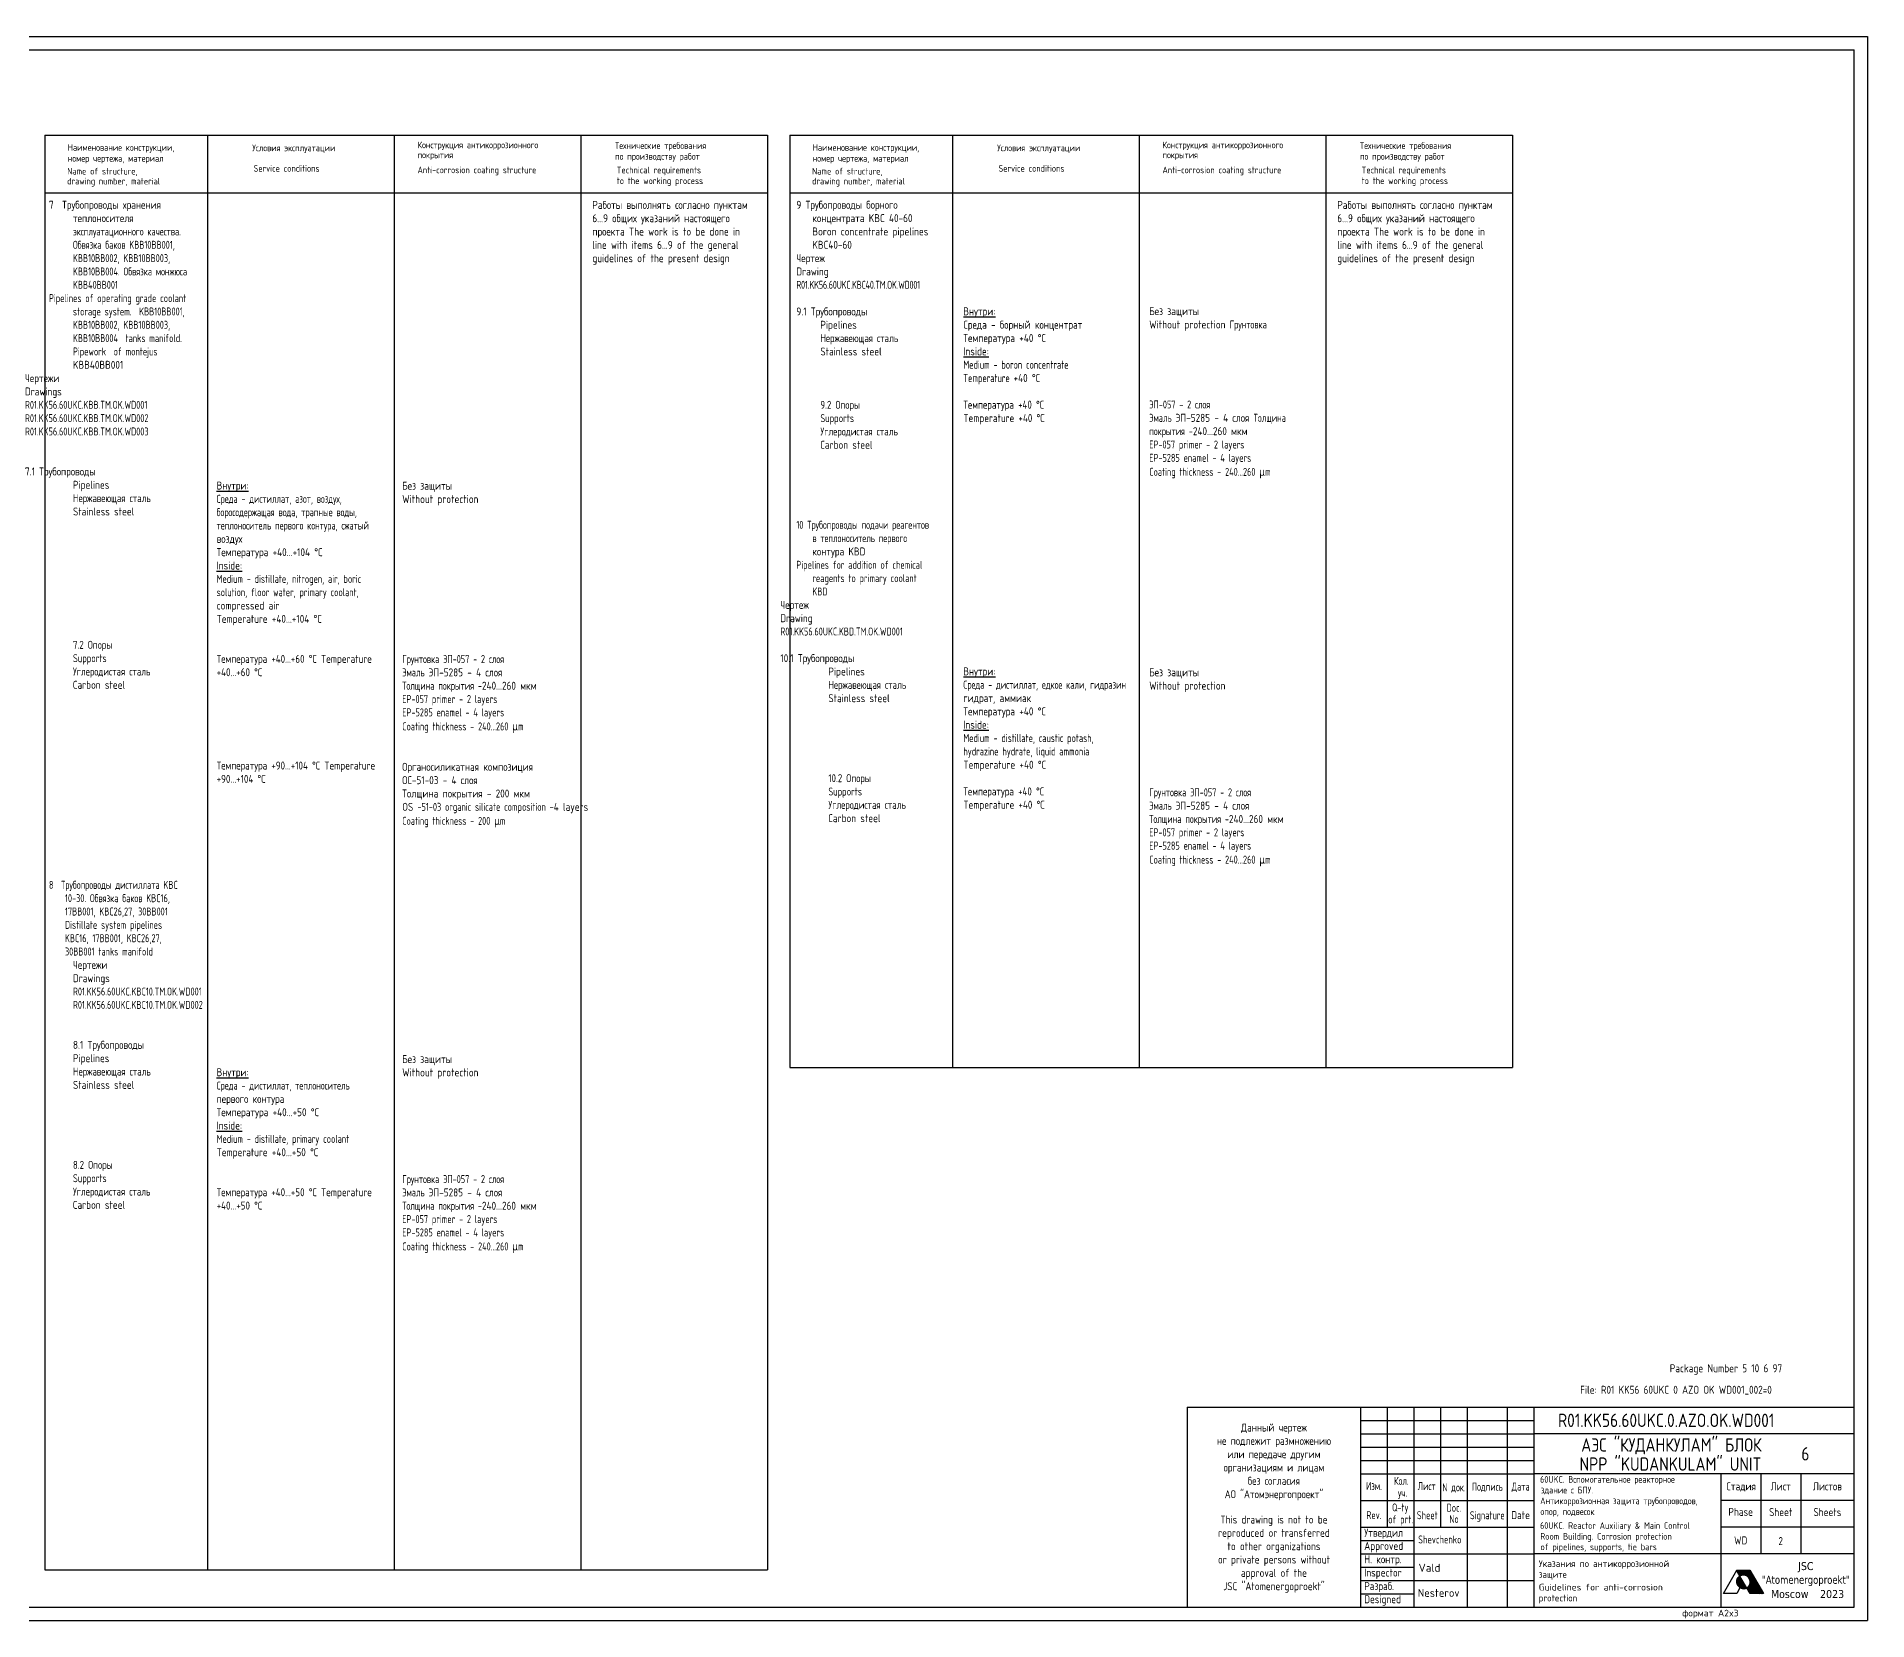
# Model space of a CAD drawing. Extents: x 7237 to 8498, y 2548 to 3142.
# Drawn here: x 7812 to 8498, y 2548 to 3142 of the extents above; entities that cross this region are included whole.
import ezdxf
from ezdxf.enums import TextEntityAlignment as Align

# ---------------------------------------------------------------- set-up
doc = ezdxf.new("R2010")
doc.units = 0
doc.header["$LTSCALE"] = 20
doc.header["$MEASUREMENT"] = 0
doc.linetypes.add('HIDDEN', pattern=[0.375, 0.25, -0.125])
doc.layers.get('0').update_dxf_attribs({"linetype": 'CONTINUOUS'})
for name, color, linetype in [('AUDIT_D_020917115609-0', 3, 'CONTINUOUS'), ('POST', 7, 'CONTINUOUS'), ('TITUL', 7, 'CONTINUOUS'), ('YELLOW', 2, 'CONTINUOUS'), ('ОСНОВНОЙ', 3, 'CONTINUOUS'), ('ТЕКСТ', 2, 'CONTINUOUS')]:
    doc.layers.add(name, color=color, linetype=linetype)
doc.styles.add('Company', font='tahoma.ttf', dxfattribs={"width": 0.8})
doc.styles.add('ROMANS', font='romans.shx', dxfattribs={"width": 0.8})
pattern_1 = [(45, (-6.199101, -8.099018), (-0.008838835, 0.008838835), [])]

# ---------------------------------------------------------------- blocks, each defined once
blk = doc.blocks.new('logotype')
at = {"linetype": 'Continuous'}
h = blk.add_hatch(dxfattribs=at)
h.set_pattern_fill('ANSI31', color=256, scale=0.1, style=0)
h.set_pattern_definition(pattern_1)
h.paths.add_polyline_path([(-1.31, 2.22), (-1.37, 2.18), (-1.44, 2.14), (-1.5, 2.09), (-1.56, 2.05), (-1.62, 2), (-1.68, 1.95), (-1.73, 1.9), (-1.79, 1.86), (-1.84, 1.81), (-1.89, 1.76), (-1.94, 1.71), (-1.99, 1.66), (-2.03, 1.61), (-2.07, 1.56), (-2.12, 1.5), (-2.16, 1.45), (-2.19, 1.4), (-2.23, 1.34), (-2.26, 1.29), (-2.3, 1.24), (-2.33, 1.18), (-2.36, 1.13), (-2.39, 1.07), (-2.41, 1.01), (-2.44, 0.96), (-2.46, 0.9), (-2.48, 0.85), (-2.5, 0.79), (-2.52, 0.73), (-2.54, 0.67), (-2.56, 0.62), (-2.57, 0.56), (-2.58, 0.5), (-2.6, 0.44), (-2.61, 0.39), (-2.61, 0.33), (-2.62, 0.27), (-2.63, 0.21), (-2.63, 0.15), (-2.63, 0.1), (-2.64, 0.04), (-2.64, -0.02), (-2.63, -0.08), (-2.63, -0.13), (-2.63, -0.19), (-2.62, -0.25), (-2.62, -0.31), (-2.61, -0.36), (-2.6, -0.42), (-2.59, -0.48), (-2.58, -0.53), (-2.56, -0.59), (-2.55, -0.65), (-2.54, -0.7), (-2.52, -0.76), (-2.5, -0.81), (-2.48, -0.86), (-2.46, -0.92), (-2.44, -0.97), (-2.42, -1.03), (-2.4, -1.08), (-2.37, -1.13), (-2.35, -1.18), (-2.32, -1.23), (-2.29, -1.28), (-2.26, -1.33), (-2.24, -1.38), (-2.2, -1.43), (-2.17, -1.48), (-2.14, -1.53), (-2.11, -1.57), (-2.07, -1.62), (-2.04, -1.66), (-2, -1.71), (-1.96, -1.75), (-1.93, -1.79), (-1.89, -1.84), (-1.85, -1.88), (-1.81, -1.92), (-1.76, -1.96), (-1.72, -2), (-1.68, -2.03), (-1.63, -2.07), (-1.59, -2.11), (-1.54, -2.14), (-1.5, -2.18), (-1.45, -2.21), (-1.4, -2.24), (-1.35, -2.27), (-1.3, -2.3), (-1.25, -2.33), (-1.2, -2.36), (-1.15, -2.38), (-1.1, -2.41), (-1.04, -2.43), (-0.99, -2.45), (-0.94, -2.48), (-0.88, -2.5), (-0.83, -2.51), (-0.77, -2.53), (-0.71, -2.55), (-0.66, -2.56), (-0.6, -2.58), (-0.54, -2.59), (-0.48, -2.6), (-0.42, -2.61), (-0.36, -2.62), (-0.3, -2.62), (-0.24, -2.63), (-0.18, -2.63), (-0.12, -2.63), (-0.06, -2.63), (0, -2.63), (0.07, -2.63), (0.13, -2.62), (0.19, -2.62), (0.26, -2.61), (0.32, -2.6), (0.39, -2.59), (0.45, -2.58), (0.52, -2.56), (0.58, -2.54), (0.65, -2.53), (0.71, -2.51), (0.78, -2.48), (0.84, -2.46), (0.91, -2.43), (0.98, -2.41), (1.05, -2.38), (1.11, -2.35), (1.18, -2.31), (1.25, -2.28), (1.32, -2.24), (1.31, -2.22), (1.31, -2.22)])
h = blk.add_hatch(dxfattribs=at)
h.set_pattern_fill('ANSI31', color=256, scale=0.1, style=0)
h.set_pattern_definition(pattern_1)
edge = h.paths.add_edge_path()
edge.add_line((2.35, 4.34), (-2.55, 4.34))
edge.add_line((-2.55, 4.34), (-1.3, 2.21))
edge.add_line((-1.3, 2.21), (-1.23, 2.25))
edge.add_line((-1.23, 2.25), (-1.15, 2.28))
edge.add_line((-1.15, 2.28), (-1.08, 2.31))
edge.add_line((-1.08, 2.31), (-1.01, 2.34))
edge.add_line((-1.01, 2.34), (-0.94, 2.37))
edge.add_line((-0.94, 2.37), (-0.86, 2.39))
edge.add_line((-0.86, 2.39), (-0.79, 2.42))
edge.add_line((-0.79, 2.42), (-0.72, 2.44))
edge.add_line((-0.72, 2.44), (-0.65, 2.46))
edge.add_line((-0.65, 2.46), (-0.58, 2.48))
edge.add_line((-0.58, 2.48), (-0.51, 2.49))
edge.add_line((-0.51, 2.49), (-0.44, 2.5))
edge.add_line((-0.44, 2.5), (-0.37, 2.51))
edge.add_line((-0.37, 2.51), (-0.31, 2.52))
edge.add_line((-0.31, 2.52), (-0.24, 2.53))
edge.add_line((-0.24, 2.53), (-0.17, 2.54))
edge.add_line((-0.17, 2.54), (-0.11, 2.54))
edge.add_line((-0.11, 2.54), (-0.04, 2.54))
edge.add_line((-0.04, 2.54), (0.03, 2.54))
edge.add_line((0.03, 2.54), (0.09, 2.54))
edge.add_line((0.09, 2.54), (0.15, 2.54))
edge.add_line((0.15, 2.54), (0.22, 2.54))
edge.add_line((0.22, 2.54), (0.28, 2.53))
edge.add_line((0.28, 2.53), (0.34, 2.52))
edge.add_line((0.34, 2.52), (0.4, 2.51))
edge.add_line((0.4, 2.51), (0.47, 2.5))
edge.add_line((0.47, 2.5), (0.53, 2.49))
edge.add_line((0.53, 2.49), (0.59, 2.48))
edge.add_line((0.59, 2.48), (0.64, 2.46))
edge.add_line((0.64, 2.46), (0.7, 2.44))
edge.add_line((0.7, 2.44), (0.76, 2.42))
edge.add_line((0.76, 2.42), (0.82, 2.41))
edge.add_line((0.82, 2.41), (0.87, 2.38))
edge.add_line((0.87, 2.38), (0.93, 2.36))
edge.add_line((0.93, 2.36), (0.98, 2.34))
edge.add_line((0.98, 2.34), (1.04, 2.31))
edge.add_line((1.04, 2.31), (1.09, 2.29))
edge.add_line((1.09, 2.29), (1.14, 2.26))
edge.add_line((1.14, 2.26), (1.2, 2.23))
edge.add_line((1.2, 2.23), (1.25, 2.2))
edge.add_line((1.25, 2.2), (1.3, 2.17))
edge.add_line((1.3, 2.17), (1.35, 2.14))
edge.add_line((1.35, 2.14), (1.39, 2.1))
edge.add_line((1.39, 2.1), (1.44, 2.07))
edge.add_line((1.44, 2.07), (1.49, 2.03))
edge.add_line((1.49, 2.03), (1.53, 1.99))
edge.add_line((1.53, 1.99), (1.58, 1.96))
edge.add_line((1.58, 1.96), (1.62, 1.92))
edge.add_line((1.62, 1.92), (1.67, 1.88))
edge.add_line((1.67, 1.88), (1.71, 1.84))
edge.add_line((1.71, 1.84), (1.75, 1.79))
edge.add_line((1.75, 1.79), (1.79, 1.75))
edge.add_line((1.79, 1.75), (1.83, 1.71))
edge.add_line((1.83, 1.71), (1.87, 1.66))
edge.add_line((1.87, 1.66), (1.91, 1.62))
edge.add_line((1.91, 1.62), (1.94, 1.57))
edge.add_line((1.94, 1.57), (1.98, 1.52))
edge.add_line((1.98, 1.52), (2.01, 1.48))
edge.add_line((2.01, 1.48), (2.05, 1.43))
edge.add_line((2.05, 1.43), (2.08, 1.38))
edge.add_line((2.08, 1.38), (2.11, 1.33))
edge.add_line((2.11, 1.33), (2.14, 1.28))
edge.add_line((2.14, 1.28), (2.17, 1.23))
edge.add_line((2.17, 1.23), (2.2, 1.18))
edge.add_line((2.2, 1.18), (2.23, 1.12))
edge.add_line((2.23, 1.12), (2.25, 1.07))
edge.add_line((2.25, 1.07), (2.28, 1.02))
edge.add_line((2.28, 1.02), (2.3, 0.96))
edge.add_line((2.3, 0.96), (2.32, 0.91))
edge.add_line((2.32, 0.91), (2.35, 0.85))
edge.add_line((2.35, 0.85), (2.37, 0.8))
edge.add_line((2.37, 0.8), (2.38, 0.74))
edge.add_line((2.38, 0.74), (2.4, 0.69))
edge.add_line((2.4, 0.69), (2.42, 0.63))
edge.add_line((2.42, 0.63), (2.44, 0.57))
edge.add_line((2.44, 0.57), (2.45, 0.52))
edge.add_line((2.45, 0.52), (2.46, 0.46))
edge.add_line((2.46, 0.46), (2.47, 0.4))
edge.add_line((2.47, 0.4), (2.49, 0.34))
edge.add_line((2.49, 0.34), (2.49, 0.29))
edge.add_line((2.49, 0.29), (2.5, 0.23))
edge.add_line((2.5, 0.23), (2.51, 0.17))
edge.add_line((2.51, 0.17), (2.52, 0.11))
edge.add_line((2.52, 0.11), (2.52, 0.05))
edge.add_line((2.52, 0.05), (2.52, -0.01))
edge.add_line((2.52, -0.01), (2.52, -0.07))
edge.add_line((2.52, -0.07), (2.52, -0.13))
edge.add_line((2.52, -0.13), (2.52, -0.18))
edge.add_line((2.52, -0.18), (2.52, -0.24))
edge.add_line((2.52, -0.24), (2.52, -0.3))
edge.add_line((2.52, -0.3), (2.51, -0.36))
edge.add_line((2.51, -0.36), (2.51, -0.42))
edge.add_line((2.51, -0.42), (2.5, -0.48))
edge.add_line((2.5, -0.48), (2.49, -0.54))
edge.add_line((2.49, -0.54), (2.48, -0.59))
edge.add_line((2.48, -0.59), (2.47, -0.65))
edge.add_line((2.47, -0.65), (2.45, -0.71))
edge.add_line((2.45, -0.71), (2.44, -0.77))
edge.add_line((2.44, -0.77), (2.42, -0.83))
edge.add_line((2.42, -0.83), (2.4, -0.88))
edge.add_line((2.4, -0.88), (2.38, -0.94))
edge.add_line((2.38, -0.94), (2.36, -1))
edge.add_line((2.36, -1), (2.34, -1.05))
edge.add_line((2.34, -1.05), (2.31, -1.11))
edge.add_line((2.31, -1.11), (2.29, -1.16))
edge.add_line((2.29, -1.16), (2.26, -1.22))
edge.add_line((2.26, -1.22), (2.23, -1.27))
edge.add_line((2.23, -1.27), (2.2, -1.33))
edge.add_line((2.2, -1.33), (2.17, -1.38))
edge.add_line((2.17, -1.38), (2.14, -1.43))
edge.add_line((2.14, -1.43), (2.1, -1.48))
edge.add_line((2.1, -1.48), (2.06, -1.54))
edge.add_line((2.06, -1.54), (2.02, -1.59))
edge.add_line((2.02, -1.59), (1.98, -1.64))
edge.add_line((1.98, -1.64), (1.94, -1.69))
edge.add_line((1.94, -1.69), (1.9, -1.74))
edge.add_line((1.9, -1.74), (1.85, -1.78))
edge.add_line((1.85, -1.78), (1.81, -1.83))
edge.add_line((1.81, -1.83), (1.76, -1.88))
edge.add_line((1.76, -1.88), (1.71, -1.92))
edge.add_line((1.71, -1.92), (1.66, -1.97))
edge.add_line((1.66, -1.97), (1.6, -2.01))
edge.add_line((1.6, -2.01), (1.55, -2.06))
edge.add_line((1.55, -2.06), (1.49, -2.1))
edge.add_line((1.49, -2.1), (1.43, -2.14))
edge.add_line((1.43, -2.14), (1.37, -2.18))
edge.add_line((1.37, -2.18), (1.31, -2.22))
edge.add_line((1.31, -2.22), (1.32, -2.24))
edge.add_line((1.32, -2.24), (2.56, -4.36))
edge.add_line((2.56, -4.36), (7.53, -4.36))
edge.add_line((7.53, -4.36), (2.35, 4.34))
at = {"color": 7, "linetype": 'Continuous'}
for p, q in [((-7.47, -4.36), (-2.51, 4.32)), ((-2.53, -4.36), (-7.47, -4.36)), ((-1.36, -2.27), (-2.53, -4.36)), ((1.32, -2.24), (1.32, -2.24))]:
    blk.add_line(p, q, dxfattribs=at)
at = {"linetype": 'Continuous'}
for p, q in [((-2.55, 4.34), (2.35, 4.34)), ((-1.3, 2.21), (-2.55, 4.34)), ((-1.23, 2.25), (-1.3, 2.21)), ((-1.15, 2.28), (-1.23, 2.25)), ((-1.08, 2.31), (-1.15, 2.28)), ((-1.01, 2.34), (-1.08, 2.31)), ((-0.94, 2.37), (-1.01, 2.34)), ((-0.86, 2.39), (-0.94, 2.37)), ((-0.79, 2.42), (-0.86, 2.39)), ((-0.72, 2.44), (-0.79, 2.42)), ((-0.65, 2.46), (-0.72, 2.44)), ((-0.58, 2.48), (-0.65, 2.46)), ((-0.51, 2.49), (-0.58, 2.48)), ((-0.44, 2.5), (-0.51, 2.49)), ((-0.37, 2.51), (-0.44, 2.5)), ((-0.31, 2.52), (-0.37, 2.51)), ((-0.24, 2.53), (-0.31, 2.52)), ((-0.17, 2.54), (-0.24, 2.53)), ((-0.11, 2.54), (-0.17, 2.54)), ((-0.04, 2.54), (-0.11, 2.54)), ((0.03, 2.54), (-0.04, 2.54)), ((0.09, 2.54), (0.03, 2.54)), ((0.15, 2.54), (0.09, 2.54)), ((0.22, 2.54), (0.15, 2.54)), ((0.28, 2.53), (0.22, 2.54)), ((0.34, 2.52), (0.28, 2.53)), ((0.4, 2.51), (0.34, 2.52)), ((0.47, 2.5), (0.4, 2.51)), ((0.53, 2.49), (0.47, 2.5)), ((0.59, 2.48), (0.53, 2.49)), ((0.64, 2.46), (0.59, 2.48)), ((0.7, 2.44), (0.64, 2.46)), ((0.76, 2.42), (0.7, 2.44)), ((0.82, 2.41), (0.76, 2.42)), ((0.87, 2.38), (0.82, 2.41)), ((0.93, 2.36), (0.87, 2.38)), ((0.98, 2.34), (0.93, 2.36)), ((1.04, 2.31), (0.98, 2.34)), ((1.09, 2.29), (1.04, 2.31)), ((1.14, 2.26), (1.09, 2.29)), ((1.2, 2.23), (1.14, 2.26)), ((1.25, 2.2), (1.2, 2.23)), ((1.3, 2.17), (1.25, 2.2)), ((1.35, 2.14), (1.3, 2.17)), ((1.39, 2.1), (1.35, 2.14)), ((1.44, 2.07), (1.39, 2.1)), ((1.49, 2.03), (1.44, 2.07)), ((1.53, 1.99), (1.49, 2.03)), ((1.58, 1.96), (1.53, 1.99)), ((1.62, 1.92), (1.58, 1.96)), ((1.67, 1.88), (1.62, 1.92)), ((1.71, 1.84), (1.67, 1.88)), ((1.75, 1.79), (1.71, 1.84)), ((1.79, 1.75), (1.75, 1.79)), ((1.83, 1.71), (1.79, 1.75)), ((1.87, 1.66), (1.83, 1.71)), ((1.91, 1.62), (1.87, 1.66)), ((1.94, 1.57), (1.91, 1.62)), ((1.98, 1.52), (1.94, 1.57)), ((2.01, 1.48), (1.98, 1.52)), ((2.05, 1.43), (2.01, 1.48)), ((2.08, 1.38), (2.05, 1.43)), ((2.11, 1.33), (2.08, 1.38)), ((2.14, 1.28), (2.11, 1.33)), ((2.17, 1.23), (2.14, 1.28)), ((2.2, 1.18), (2.17, 1.23)), ((2.23, 1.12), (2.2, 1.18)), ((2.25, 1.07), (2.23, 1.12)), ((2.28, 1.02), (2.25, 1.07)), ((2.3, 0.96), (2.28, 1.02)), ((2.32, 0.91), (2.3, 0.96)), ((2.35, 0.85), (2.32, 0.91)), ((2.35, 4.34), (7.53, -4.36)), ((2.37, 0.8), (2.35, 0.85)), ((2.38, 0.74), (2.37, 0.8)), ((2.4, 0.69), (2.38, 0.74)), ((2.42, 0.63), (2.4, 0.69)), ((2.44, 0.57), (2.42, 0.63)), ((2.45, 0.52), (2.44, 0.57)), ((2.46, 0.46), (2.45, 0.52)), ((2.47, 0.4), (2.46, 0.46)), ((2.49, 0.34), (2.47, 0.4)), ((2.49, 0.29), (2.49, 0.34)), ((2.5, 0.23), (2.49, 0.29)), ((2.51, 0.17), (2.5, 0.23)), ((2.52, 0.11), (2.51, 0.17)), ((2.52, 0.05), (2.52, 0.11)), ((2.52, -0.01), (2.52, 0.05)), ((1.31, -2.22), (1.37, -2.18)), ((2.56, -4.36), (1.31, -2.22)), ((1.37, -2.18), (1.43, -2.14)), ((1.43, -2.14), (1.49, -2.1)), ((1.49, -2.1), (1.55, -2.06)), ((1.55, -2.06), (1.6, -2.01)), ((1.6, -2.01), (1.66, -1.97)), ((1.66, -1.97), (1.71, -1.92)), ((1.71, -1.92), (1.76, -1.88)), ((1.76, -1.88), (1.81, -1.83)), ((1.81, -1.83), (1.85, -1.78)), ((1.85, -1.78), (1.9, -1.74)), ((1.9, -1.74), (1.94, -1.69)), ((1.94, -1.69), (1.98, -1.64)), ((1.98, -1.64), (2.02, -1.59)), ((2.02, -1.59), (2.06, -1.54)), ((2.06, -1.54), (2.1, -1.48)), ((2.1, -1.48), (2.14, -1.43)), ((2.14, -1.43), (2.17, -1.38)), ((2.17, -1.38), (2.2, -1.33)), ((2.2, -1.33), (2.23, -1.27)), ((2.23, -1.27), (2.26, -1.22)), ((2.26, -1.22), (2.29, -1.16)), ((2.29, -1.16), (2.31, -1.11)), ((2.31, -1.11), (2.34, -1.05)), ((2.34, -1.05), (2.36, -1)), ((2.36, -1), (2.38, -0.94)), ((2.38, -0.94), (2.4, -0.88)), ((2.4, -0.88), (2.42, -0.83)), ((2.42, -0.83), (2.44, -0.77)), ((2.44, -0.77), (2.45, -0.71)), ((2.45, -0.71), (2.47, -0.65)), ((2.47, -0.65), (2.48, -0.59)), ((2.48, -0.59), (2.49, -0.54)), ((2.49, -0.54), (2.5, -0.48)), ((2.5, -0.48), (2.51, -0.42)), ((2.51, -0.36), (2.52, -0.3)), ((2.51, -0.42), (2.51, -0.36)), ((2.52, -0.07), (2.52, -0.01)), ((2.52, -0.13), (2.52, -0.07)), ((2.52, -0.18), (2.52, -0.13)), ((2.52, -0.24), (2.52, -0.18)), ((2.52, -0.3), (2.52, -0.24)), ((7.53, -4.36), (2.56, -4.36))]:
    blk.add_line(p, q, dxfattribs=at)

msp = doc.modelspace()

# ---------------------------------------------------------------- linework, layer by layer
at = {"layer": 'AUDIT_D_020917115609-0', "color": 3, "linetype": 'Continuous'}
msp.add_line((8094.24, 2755.75), (8365.24, 2755.75), dxfattribs=at)
at = {"layer": 'TITUL'}
for p, q in [((7237.29, 3142.42), (8498.29, 3142.42)), ((8498.29, 3142.42), (8498.29, 2548.42)), ((8308.29, 2623.42), (8373.29, 2623.42)), ((8308.29, 2618.42), (8373.29, 2618.42)), ((8308.29, 2613.42), (8373.29, 2613.42)), ((8308.29, 2608.42), (8373.29, 2608.42)), ((8308.29, 2593.42), (8373.29, 2593.42)), ((8308.29, 2578.42), (8328.29, 2578.42)), ((8308.29, 2568.42), (8328.29, 2568.42)), ((8308.29, 2558.42), (8328.29, 2558.42)), ((7237.29, 2548.42), (8498.29, 2548.42))]:
    msp.add_line(p, q, dxfattribs=at)
at = {"layer": 'TITUL', "color": 1}
for p, q in [((7257.29, 3137.42), (8493.29, 3137.42)), ((8493.29, 2553.42), (8493.29, 3137.42)), ((8243.29, 2628.42), (8243.29, 2553.42)), ((8308.29, 2628.42), (8308.29, 2553.42)), ((8318.29, 2628.42), (8318.29, 2583.42)), ((8328.29, 2628.42), (8328.29, 2553.42)), ((8338.29, 2628.42), (8338.29, 2583.42)), ((8348.29, 2628.42), (8348.29, 2553.42)), ((8363.29, 2628.42), (8363.29, 2553.42)), ((8493.29, 2618.42), (8373.29, 2618.42)), ((8493.29, 2603.42), (8373.29, 2603.42)), ((8443.29, 2603.42), (8443.29, 2553.42)), ((8458.29, 2603.42), (8458.29, 2573.42)), ((8473.29, 2603.42), (8473.29, 2573.42)), ((8493.29, 2583.42), (8443.29, 2583.42)), ((8493.29, 2573.42), (8373.29, 2573.42)), ((7257.29, 2553.42), (8493.29, 2553.42))]:
    msp.add_line(p, q, dxfattribs=at)
at = {"layer": 'TITUL', "color": 1, "linetype": 'Continuous'}
for p, q in [((8243.29, 2628.42), (8493.29, 2628.42)), ((8373.29, 2628.42), (8373.29, 2553.42)), ((8308.29, 2603.42), (8373.29, 2603.42)), ((8308.29, 2583.42), (8373.29, 2583.42)), ((8308.29, 2573.42), (8373.29, 2573.42)), ((8308.29, 2563.42), (8373.29, 2563.42))]:
    msp.add_line(p, q, dxfattribs=at)
at = {"layer": 'TITUL', "color": 0}
msp.add_line((8493.29, 2593.42), (8443.29, 2593.42), dxfattribs=at)
at = {"layer": 'ОСНОВНОЙ'}
for p, q in [((7814.94, 3105.47), (8085.94, 3105.47)), ((7814.94, 3105.47), (7814.94, 2567.38)), ((7875.94, 3105.47), (7875.94, 2567.38)), ((7945.94, 3105.47), (7945.94, 2567.38)), ((8015.94, 3105.47), (8015.94, 2567.38)), ((8085.94, 3105.47), (8085.94, 2567.38)), ((8094.24, 3105.47), (8365.24, 3105.47)), ((8094.24, 3105.47), (8094.24, 2755.75)), ((8155.24, 3105.47), (8155.24, 2755.75)), ((8225.24, 3105.47), (8225.24, 2755.75)), ((8295.24, 3105.47), (8295.24, 2755.75)), ((8365.24, 3105.47), (8365.24, 2755.75)), ((7814.94, 3083.83), (8085.94, 3083.83)), ((8094.24, 3083.83), (8365.24, 3083.83)), ((7814.94, 2567.38), (8085.94, 2567.38))]:
    msp.add_line(p, q, dxfattribs=at)

# ---------------------------------------------------------------- block references
at = {"layer": 'TITUL'}
msp.add_blockref('logotype', (8451.82, 2562.89), dxfattribs=at)

# ---------------------------------------------------------------- texts
at = {"color": 1, "linetype": 'Continuous', "ltscale": 15, "style": 'ROMANS', "width": 0.8}
for s, p in [('R01.KK56.60UKC.0.AZO.OK.WD001', (8382.28, 2620.95)), ('6', (8473.54, 2608.4))]:
    msp.add_text(s, height=5, dxfattribs=at).set_placement(p)
at = {"color": 2, "style": 'ROMANS', "width": 0.8}
for s, p in [('60UKC. Вспомогательное реакторное ', (8375.57, 2600.07)), ('60UKC. Reactor Auxiliary & Main Control ', (8375.55, 2582.75))]:
    msp.add_text(s, height=2.5, dxfattribs=at).set_placement(p)
at = {"color": 2, "linetype": 'Continuous', "ltscale": 15, "style": 'ROMANS'}
for s, height, width, p in [('здание с БПУ.', 2.5, 0.8, (8375.87, 2596.04)), ('Антикоррозионная защита трубопроводов, ', 2.5, 0.7654, (8375.62, 2592.01)), ('опор, подвесок', 2.5, 0.8, (8375.72, 2587.98)), ('Room Building. Corrosion protection ', 2.5, 0.8, (8375.65, 2578.7)), ('Shevchenko', 3, 0.68, (8329.87, 2577.28)), ('of pipelines, supports, tie bars', 2.5, 0.8, (8375.72, 2574.75)), ('Vald', 3, 0.960599, (8330.01, 2566.66)), ('Nesterov', 3, 0.910487, (8329.71, 2557.26))]:
    msp.add_text(s, height=height, dxfattribs=dict(at, width=width)).set_placement(p)
at = {"layer": 'POST', "color": 2, "style": 'ROMANS', "width": 0.8}
msp.add_text('Package Number 5 10 6 97 ', height=3, dxfattribs=at).set_placement((8424.2, 2641.48))
at = {"layer": 'TITUL', "color": 2, "style": 'ROMANS', "width": 0.8}
msp.add_text('File: R01 KK56 60UKC 0 AZO OK WD001_002=0', height=3, dxfattribs=at).set_placement((8390.61, 2633.42))
for s, p in [('Данный чертеж', (8275.79, 2619.26)), ('не подлежит размножению', (8275.79, 2614.26)), ('или передаче другим', (8275.79, 2609.26)), ('организациям и лицам', (8275.79, 2604.26)), ('без согласия', (8275.79, 2599.26)), ('АО "Атомэнергопроект"', (8275.79, 2594.26)), ('Стадия', (8450.95, 2597.21)), ('Лист', (8465.79, 2597.21)), ('Листов', (8483.29, 2597.21)), ('Phase', (8450.79, 2587.64)), ('Sheet', (8465.79, 2587.56)), ('Sheets', (8483.29, 2587.54)), ('reproduced or transferred', (8275.79, 2579.75)), ('This drawing is not to be', (8275.79, 2584.75)), ('to other organizations', (8275.79, 2574.75)), ('or private persons without', (8275.79, 2569.75)), ('approval of the', (8275.79, 2564.75)), ('JSC "Atomenergoproekt"', (8275.79, 2559.75))]:
    msp.add_text(s, height=3, dxfattribs=at).set_placement(p, align=Align.CENTER)
at = {"layer": 'TITUL', "color": 1, "style": 'ROMANS', "width": 0.8}
for s, p in [('АЭС "КУДАНКУЛАМ" БЛОК ', (8391.01, 2611.74)), ('NPP "KUDANKULAM" UNIT', (8390.37, 2604.55))]:
    msp.add_text(s, height=5, dxfattribs=at).set_placement(p)
at = {"layer": 'TITUL', "color": 2, "linetype": 'HIDDEN', "style": 'ROMANS'}
for s, width, p in [('Кол. ', 0.7, (8324.26, 2600.74)), ('Изм.', 0.7, (8313.29, 2598.84)), (' уч.', 0.7, (8323.29, 2595.86)), ('Лист', 0.7, (8333.04, 2598.79)), ('N док.', 0.6, (8343.29, 2598.1)), ('Подпись', 0.7, (8355.79, 2598.32)), ('Дата', 0.7, (8368.29, 2598.32)), ('Rev.', 0.7, (8313.29, 2587.9)), ('of prt.', 0.6, (8323.29, 2585.86)), ('Q-ty', 0.6, (8323.16, 2590.35)), ('Sheet', 0.7, (8333.29, 2587.87)), ('Doc.', 0.7, (8343.29, 2590.68)), ('No', 0.7, (8343.29, 2586.45)), ('Signature', 0.7, (8355.79, 2587.4)), ('Date', 0.8, (8368.29, 2587.92))]:
    msp.add_text(s, height=3, dxfattribs=dict(at, width=width)).set_placement(p, align=Align.MIDDLE)
at = {"layer": 'TITUL', "color": 2, "linetype": 'HIDDEN', "style": 'ROMANS', "width": 0.8}
for s, p in [('Утвердил', (8309.64, 2579.81)), ('Approved', (8309.64, 2574.86)), ('Inspector', (8309.64, 2564.86)), ('Н. контр.', (8309.64, 2569.86)), ('Разраб.', (8309.64, 2559.81)), ('Designed', (8309.64, 2554.86))]:
    msp.add_text(s, height=3, dxfattribs=at).set_placement(p)
at = {"layer": 'TITUL', "color": 2, "linetype": 'Continuous', "ltscale": 5, "style": 'ROMANS', "width": 0.8}
msp.add_text('WD', height=3, dxfattribs=at).set_placement((8450.79, 2578.42), align=Align.MIDDLE_CENTER)
at = {"layer": 'TITUL', "color": 1, "style": 'Company'}
msp.add_text('JSC', height=3, dxfattribs=at).set_placement((8475.2, 2567.3), align=Align.CENTER)
at = {"layer": 'TITUL', "color": 1, "style": 'Company', "width": 0.9}
msp.add_text('"Atomenergoproekt"', height=3, dxfattribs=at).set_placement((8475.2, 2562.15), align=Align.CENTER)
at = {"layer": 'TITUL', "color": 1, "style": 'Company'}
msp.add_text('Moscow', height=3, dxfattribs=at).set_placement((8462.13, 2556.82))
at = {"layer": 'TITUL', "style": 'ROMANS'}
msp.add_text('формат А2x3', height=2.5, dxfattribs=at).set_placement((8428.88, 2549.91))
at = {"layer": 'TITUL', "color": 2, "style": 'ROMANS', "width": 0.8, "flags": 12}
msp.add_attdef('2', text='1', height=3, dxfattribs=at).set_placement((8465.79, 2578.18), align=Align.MIDDLE)
at = {"layer": 'TITUL', "color": 1, "style": 'Company', "flags": 12}
msp.add_attdef('2023', (8480.56, 2556.82), '2002', height=3, dxfattribs=at)
at = {"layer": 'YELLOW', "style": 'ROMANS', "width": 0.8}
for s, p in [('drawing number, material', (7823.34, 3086.96)), ('Name of structure,', (7823.34, 3090.7)), ('Service conditions  ', (7893.23, 3091.75)), ('drawing number, material', (8102.63, 3086.96)), ('Name of structure,', (8102.63, 3090.7)), ('Service conditions  ', (8172.52, 3091.75))]:
    msp.add_text(s, height=2.5, dxfattribs=at).set_placement(p)
at = {"layer": 'YELLOW', "color": 2, "linetype": 'Continuous', "ltscale": 5, "char_height": 3, "attachment_point": 1, "style": 'ROMANS'}
for s, insert, width in [('\\pxi-3,l3;7  Трубопроводы хранения теплоносителя {\\W0.7;эксплуатационного качества.  Обвязка баков KBB10BB001, KBB10BB002, KBB10BB003, KBB10BB004. Обвязка монжюса KBB40BB001 \\P\\pi0;Pipelines of operating grade coolant storage system.  KBB10BB001, KBB10BB002, KBB10BB003, KBB10BB004  tanks manifold. Pipework  of montejus }KBB40BB001 \\P\\pl0;Чертежи \\PDrawings {\\W0.7;\\PR01.KK56.60UKC.KBB.TM.OK.WD001 \\PR01.KK56.60UKC.KBB.TM.OK.WD002 \\PR01.KK56.60UKC.KBB.TM.OK.WD003 }\\P\\P\\P7.1 Трубопроводы   \\P\\pi3;Pipelines {\\W0.758;   \\P\\pi0;Нержавеющая сталь }  \\PStainless steel \\P\\P{\\W0.7678;\\P\\P\\P\\P\\P\\P\\P\\P7.2 Опоры \\W0.7332;  \\P\\pi3;Supports \\W0.758;   \\P\\pi0;Углеродистая сталь }  \\PСarbon steel \\P\\P{\\W0.7;\\P\\P\\P\\P\\P\\P\\P\\P\\P\\P\\P\\P\\P\\pi-2,l2;8  Трубопроводы дистиллата KBC 10-30. Обвязка баков KBC16, 17BB001, KBC26,27, 30BB001 \\P\\pi0;Distillate system pipelines KBC16, 17BB001, KBC26,27, 30BB001 tanks manifold \\P\\pl0;}Чертежи \\PDrawings {\\W0.7;\\PR01.KK56.60UKC.KBC10.TM.OK.WD001 \\PR01.KK56.60UKC.KBC10.TM.OK.WD002 }\\P\\P\\P8.1 Трубопроводы   \\P\\pi3;Pipelines {\\W0.758;   \\P\\pi0;Нержавеющая сталь }  \\PStainless steel \\P\\P{\\W0.7678;\\P\\P\\P\\P8.2 Опоры \\W0.7332;  \\P\\pi3;Supports \\W0.758;   \\P\\pi0;Углеродистая сталь }  \\PСarbon steel', (7816.5, 3080.84), 55), ('Работы выполнять согласно пунктам 6...9 общих указаний настоящего проекта The work is to be done in line with items 6...9 of the general guidelines of the present design', (8020.23, 3080.8), 65), ('\\pxi-2,l2;9 Трубопроводы борного концентрата KBC 40-60 \\P\\pi0;Boron concentrate pipelines KBC40-60 \\P\\pl0;Чертеж \\PDrawing {\\W0.7;\\P\\T0.95;R01.KK56.60UKC.KBC40.TM.OK.WD001 \\W0.8;\\P}\\P9.1 Трубопроводы   \\P\\pi3;Pipelines {\\W0.758;   \\P\\pi0;Нержавеющая сталь }  \\PStainless steel \\P\\P{\\W0.7678;\\P\\P9.2 Опоры \\W0.7332;  \\P\\pi3;Supports \\W0.758;   \\P\\pi0;Углеродистая сталь }  \\PСarbon steel \\P\\P\\pi-2,l2;{\\W0.7;\\P\\P\\P\\P10 Трубопроводы подачи реагентов в теплоноситель первого }контура KBD {\\W0.7;\\P\\pi0;Pipelines for addition of chemical reagents to primary coolant KBD }\\P\\pl0;Чертеж \\PDrawing {\\W0.7;\\PR01.KK56.60UKC.KBD.TM.OK.WD001 }\\P\\P10.1 Трубопроводы   \\P\\pi4;Pipelines {\\W0.758;   \\P\\pi0;Нержавеющая сталь }  \\PStainless steel \\P{\\W0.7678;\\P\\P\\P\\P\\P10.2 Опоры \\W0.7332;  \\P\\pi4;Supports \\W0.758;   \\P\\pi0;Углеродистая сталь }  \\PСarbon steel', (8096.73, 3080.84), 55), ('Работы выполнять согласно пунктам 6...9 общих указаний настоящего проекта The work is to be done in line with items 6...9 of the general guidelines of the present design', (8299.53, 3080.8), 65), ('{\\L\\P\\P\\P\\P\\P\\P\\P\\PВнутри:} \\PСреда - борный концентрат \\PТемпература +40 °С \\P{\\LInside:} \\P{\\W0.7;Medium - boron concentrate \\PTemperature }+40 °С \\P\\P{\\W0.7824;Температура +40 °С \\P\\W0.7859;Temperature +40 °С \\P\\P\\P\\P\\P\\P\\P\\P\\P\\P\\P\\P\\P\\P\\P\\P\\P\\P\\L\\P\\W0.8;Внутри:} \\P{\\W0.7;Среда - дистиллат, едкое кали, гидразин }гидрат, аммиак \\PТемпература +40 °С \\P{\\LInside: \\P\\W0.7;\\lMedium - distillate, caustic potash, hydrazine hydrate, liquid ammonia }\\PTemperature +40 °С \\P{\\W0.7824;\\PТемпература +40 °С \\P\\W0.7859;Temperature +40 °С }', (8159.33, 3080.89), 65), ('\\P\\P\\P\\P\\P\\P\\P\\PБез защиты \\PWithout protection {\\W0.7;Грунтовка \\P\\P\\P\\P\\P\\PЭП-057 - 2 слоя \\PЭмаль }ЭП-5285 - 4 слоя {\\W0.7;Толщина покрытия -}240...260 мкм {\\W0.7;\\PEP-057 primer - 2 layers \\PEP-5285 enamel - 4 layers \\PCoating thickness - 240...260 \\H1.08333x;\\W0.8;\\C256;µ\\H0.92308x;\\W0.7;\\C2;m\\P\\P}\\P\\P\\P\\P\\P\\P\\P\\P\\P\\P\\P\\P\\PБез защиты \\PWithout protection \\P\\P\\P\\P\\P\\P\\P\\P{\\W0.7;Грунтовка ЭП-057 - 2 слоя \\PЭмаль }ЭП-5285 - 4 слоя {\\W0.7;\\PТолщина покрытия -}240...260 мкм {\\W0.7;\\PEP-057 primer - 2 layers \\PEP-5285 enamel - 4 layers \\PCoating thickness - 240...260 \\H1.08333x;\\W0.8;\\C256;µ\\H0.92308x;\\W0.7;\\C2;m}', (8229.03, 3080.96), 65), ('\\P\\P\\P\\P\\P\\P\\P\\P\\P\\P\\P\\P\\P\\P\\P\\P\\P\\P\\P\\P\\P{\\LВнутри:} \\P{\\W0.7;Среда - дистиллат, азот, воздух, боросодержащая вода, трапные воды, теплоноситель первого контура, сжатый }воздух \\PТемпература +40...+104 °С \\P{\\LInside:} \\P{\\W0.7;Medium - distillate, nitrogen, air, boric solution, floor water, primary coolant, }compressed air \\P{\\W0.7859;Temperature} +40...+104 °С {\\W0.7824;\\P\\P\\PТемпература +40...+60 °С \\W0.7859;Temperature +40...+60 °С \\W0.7824;\\P\\P\\P\\P\\P\\P\\PТемпература +90...+104 °С \\W0.7859;Temperature +90...+104 °С }\\P\\P{\\L\\P\\P\\P\\P\\P\\P\\P\\P\\P\\P\\P\\P\\P\\P\\P\\P\\P\\P\\P\\PВнутри:} \\P{\\W0.7;Среда - дистиллат, теплоноситель }первого контура \\PТемпература +40...+50 °С \\P{\\LInside:} \\P{\\W0.7;Medium - distillate, primary coolant }\\P{\\W0.7859;Temperature} +40...+50 °С {\\W0.7824;\\P\\P\\PТемпература +40...+50 °С \\W0.7859;Temperature +40...+50 °С }', (7879.36, 3080.58), 65), ('\\P\\P\\P\\P\\P\\P\\P\\P\\P\\P\\P\\P\\P\\P\\P\\P\\P\\P\\P\\P\\PБез защиты \\PWithout protection \\P\\P\\P\\P\\P\\P\\P\\P\\P\\P\\P\\P{\\W0.7;Грунтовка ЭП-057 - 2 слоя \\PЭмаль }ЭП-5285 - 4 слоя \\P{\\W0.7;Толщина покрытия -}240...260 мкм {\\W0.7;\\PEP-057 primer - 2 layers \\PEP-5285 enamel - 4 layers \\PCoating thickness - 240...260 \\H1.08333x;\\W0.8;\\C256;µ\\H0.92308x;\\W0.7;\\C2;m}\\P\\P\\PОрганосиликатная композиция ОС-51-03 - 4 слоя \\PТолщина покрытия - 200 мкм \\POS {\\W0.7;-51-03 organic silicate composition -}4 layers \\P{\\W0.7;Coating thickness - 200 \\H1.08333x;\\W0.8;\\C256;µ\\H0.92308x;\\W0.7;\\C2;m}\\P\\P\\P\\P\\P\\P\\P\\P\\P\\P\\P\\P{\\H0.83333x;\\P}\\P\\P\\P\\P\\PБез защиты \\PWithout protection \\P\\P\\P\\P\\P\\P\\P\\P{\\W0.7;Грунтовка ЭП-057 - 2 слоя \\PЭмаль }ЭП-5285 - 4 слоя \\P{\\W0.7;Толщина покрытия -}240...260 мкм {\\W0.7;\\PEP-057 primer - 2 layers \\PEP-5285 enamel - 4 layers \\PCoating thickness - 240...260 \\H1.08333x;\\W0.8;\\C256;µ\\H0.92308x;\\W0.7;\\C2;m}', (7948.95, 3080.51), 66)]:
    msp.add_mtext(s, dxfattribs=dict(at, insert=insert, width=width))
at = {"layer": 'ТЕКСТ', "style": 'ROMANS'}
for s, width, p in [('Конструкция антикоррозионного', 0.8, (7954.7, 3100.55)), ('Технические требования', 0.8, (8028.74, 3100.31)), ('Конструкция антикоррозионного', 0.8, (8233.99, 3100.55)), ('Технические требования', 0.8, (8308.04, 3100.31)), ('номер чертежа, материал', 0.8, (7823.53, 3095.53)), ('Наименование конструкции,', 0.8, (7823.53, 3099.59)), ('Условия эксплуатации  ', 0.8, (7892.72, 3099.44)), ('покрытия', 0.8, (7954.7, 3096.81)), ('по производству работ', 0.8, (8028.74, 3096.26)), ('номер чертежа, материал', 0.8, (8102.83, 3095.53)), ('Наименование конструкции,', 0.8, (8102.83, 3099.59)), ('Условия эксплуатации  ', 0.8, (8172.01, 3099.44)), ('покрытия', 0.8, (8233.99, 3096.81)), ('по производству работ', 0.8, (8308.04, 3096.26)), ('Anti-corrosion coating structure', 0.8, (7954.7, 3091.18)), ('to the working process', 0.8, (8029.38, 3087.1)), ('Technical requirements ', 0.8, (8029.38, 3091.14)), ('Anti-corrosion coating structure', 0.8, (8233.99, 3091.18)), ('to the working process', 0.8, (8308.67, 3087.1)), ('Technical requirements ', 0.8, (8308.67, 3091.14)), ('Указания по антикоррозионной', 0.94, (8375.08, 2568.46)), ('защите', 0.9, (8375.07, 2564.4)), ('Guidelines for anti-corrosion ', 0.99, (8375.07, 2559.63)), ('protection', 0.9, (8375.07, 2555.57))]:
    msp.add_text(s, height=2.5, dxfattribs=dict(at, width=width)).set_placement(p)

doc.saveas('drawing.dxf')
